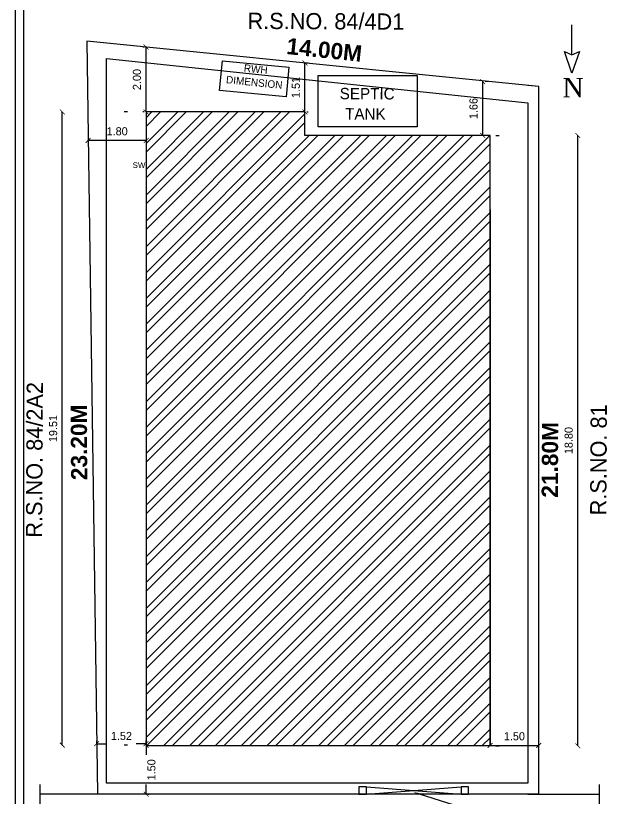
# Model space of a CAD drawing. Header units: metres. Extents: x 0 to 118, y 0 to 55.
# Drawn here: x 0 to 18.42, y 12.18 to 36.29 of the extents above; entities that cross this region are included whole.
import ezdxf
from ezdxf import colors
from ezdxf.entities.mleader import LeaderData, LeaderLine
from ezdxf.enums import TextEntityAlignment as Align
from ezdxf.math import Vec2, Vec3

# ---------------------------------------------------------------- set-up
doc = ezdxf.new("R2010")
doc.units = ezdxf.units.M
doc.header["$LTSCALE"] = 25
doc.header["$MEASUREMENT"] = 0
doc.linetypes.add('DOT2', pattern=[0.125, 0, -0.125])
doc.layers.add('NORTH_DIRECTION', color=7, linetype='Continuous')
doc.styles.add('ARIAL', font='arial.ttf')
doc.styles.add('Arial-Bold', font='arialbd.ttf', dxfattribs={"height": 10})
doc.styles.add('SITE-MAT', font='times.ttf', dxfattribs={"height": 15})
doc.styles.add('UATEXT', font='GOTHIC.TTF')
doc.styles.add('USA TEXT', font='GOTHIC.TTF')
doc.dimstyles.new('1-200-GD', dxfattribs={"dimtxt": 0.25, "dimasz": 0.15, "dimexe": 0.1, "dimexo": 0.06, "dimgap": 0.15, "dimtad": 1, "dimzin": 3, "dimdsep": 46, "dimtxsty": 'USA TEXT', "dimblk": 'ARCHTICK', "dimcen": 0, "dimclrd": 252, "dimclrt": 12, "dimadec": 0, "dimazin": 0, "dimtfac": 1, "dimtix": 1, "dimtmove": 2, "dimatfit": 3, "dimldrblk": 'OPEN90', "dimfxl": 0, "dimtolj": 1, "dimtzin": 0, "dimarcsym": 0})

# ---------------------------------------------------------------- blocks, each defined once
blk = doc.blocks.new('_ArchTick')
at = {"color": 0, "linetype": 'ByBlock', "const_width": 0.15}
blk.add_lwpolyline([(-0.5, -0.5), (0.5, 0.5)], dxfattribs=at)
blk = doc.blocks.new('*D161')
at = {"linetype": 'DOT2', "lineweight": -2}
for p, q in [((14.619, 13.865), (14.619, 13.905)), ((16.119, 13.865), (16.119, 13.905))]:
    blk.add_line(p, q, dxfattribs=at)
at = {"lineweight": -2}
blk.add_line((14.619, 13.805), (16.119, 13.805), dxfattribs=at)
at = {"layer": 'Defpoints', "color": 0}
for p in [(14.619, 13.805), (16.119, 13.805), (16.119, 13.805)]:
    blk.add_point(p, dxfattribs=at)
at = {"lineweight": -2, "xscale": 0.15, "yscale": 0.15, "zscale": 0.15, "rotation": 180}
blk.add_blockref('_ArchTick', (14.619, 13.805), dxfattribs=at)
at = {"lineweight": -2, "xscale": 0.15, "yscale": 0.15, "zscale": 0.15}
blk.add_blockref('_ArchTick', (16.119, 13.805), dxfattribs=at)
at = {"insert": (15.369, 14.087), "char_height": 0.25, "attachment_point": 5, "style": 'USA TEXT'}
blk.add_mtext('\\A1;1.50', dxfattribs=at)
blk = doc.blocks.new('_Open90')
at = {"color": 0, "linetype": 'ByBlock', "lineweight": -2}
for p, q in [((0, 0), (-1, 0)), ((-0.5, 0.5), (0, 0)), ((0, 0), (-0.5, -0.5))]:
    blk.add_line(p, q, dxfattribs=at)
blk = doc.blocks.new('*D162')
at = {"linetype": 'DOT2', "lineweight": -2}
for p, q in [((2.231, 32.512), (2.231, 32.343)), ((4.026, 32.538), (4.026, 32.343))]:
    blk.add_line(p, q, dxfattribs=at)
at = {"lineweight": -2}
blk.add_line((4.026, 32.443), (2.231, 32.443), dxfattribs=at)
at = {"layer": 'Defpoints', "color": 0}
for p in [(2.231, 32.572), (4.026, 32.598), (2.231, 32.443)]:
    blk.add_point(p, dxfattribs=at)
at = {"lineweight": -2, "xscale": 0.15, "yscale": 0.15, "zscale": 0.15, "rotation": 180}
blk.add_blockref('_ArchTick', (2.231, 32.443), dxfattribs=at)
at = {"lineweight": -2, "xscale": 0.15, "yscale": 0.15, "zscale": 0.15}
blk.add_blockref('_ArchTick', (4.026, 32.443), dxfattribs=at)
at = {"insert": (3.128, 32.724), "char_height": 0.25, "attachment_point": 5, "style": 'USA TEXT'}
blk.add_mtext('\\A1;1.80', dxfattribs=at)
blk = doc.blocks.new('*D163')
at = {"linetype": 'DOT2', "lineweight": -2}
for p, q in [((2.498, 13.844), (2.498, 13.959)), ((4.019, 13.865), (4.019, 13.959))]:
    blk.add_line(p, q, dxfattribs=at)
at = {"lineweight": -2}
for p, q in [((2.498, 13.859), (2.802, 13.859)), ((4.019, 13.859), (3.715, 13.859))]:
    blk.add_line(p, q, dxfattribs=at)
at = {"layer": 'Defpoints', "color": 0}
for p in [(2.498, 13.859), (2.498, 13.784), (4.019, 13.805)]:
    blk.add_point(p, dxfattribs=at)
at = {"lineweight": -2, "xscale": 0.15, "yscale": 0.15, "zscale": 0.15, "rotation": 180}
blk.add_blockref('_ArchTick', (2.498, 13.859), dxfattribs=at)
at = {"lineweight": -2, "xscale": 0.15, "yscale": 0.15, "zscale": 0.15}
blk.add_blockref('_ArchTick', (4.019, 13.859), dxfattribs=at)
at = {"insert": (3.259, 14.096), "char_height": 0.25, "attachment_point": 5, "style": 'USA TEXT'}
blk.add_mtext('\\A1;1.52', dxfattribs=at)
blk = doc.blocks.new('*D164')
at = {"lineweight": -2}
for p, q in [((4.019, 13.805), (4.019, 13.513)), ((4.019, 12.305), (4.019, 12.598))]:
    blk.add_line(p, q, dxfattribs=at)
at = {"linetype": 'DOT2', "lineweight": -2}
for p, q in [((4.079, 13.805), (4.119, 13.805)), ((4.079, 12.305), (4.119, 12.305))]:
    blk.add_line(p, q, dxfattribs=at)
at = {"layer": 'Defpoints', "color": 0}
for p in [(4.019, 13.805), (4.019, 12.305), (4.019, 12.305)]:
    blk.add_point(p, dxfattribs=at)
at = {"lineweight": -2, "xscale": 0.15, "yscale": 0.15, "zscale": 0.15}
for p, rotation in [((4.019, 13.805), 90), ((4.019, 12.305), 270)]:
    blk.add_blockref('_ArchTick', p, dxfattribs=dict(at, rotation=rotation))
at = {"insert": (4.184, 13.055), "char_height": 0.25, "attachment_point": 5, "rotation": 90, "style": 'USA TEXT'}
blk.add_mtext('\\A1;1.50', dxfattribs=at)
blk = doc.blocks.new('*D165')
at = {"linetype": 'DOT2', "lineweight": -2}
for p, q in [((14.566, 34.255), (14.292, 34.255)), ((14.559, 32.598), (14.292, 32.598))]:
    blk.add_line(p, q, dxfattribs=at)
at = {"lineweight": -2}
blk.add_line((14.392, 32.598), (14.392, 34.255), dxfattribs=at)
at = {"layer": 'Defpoints', "color": 0}
for p in [(14.392, 34.255), (14.626, 34.255), (14.619, 32.598)]:
    blk.add_point(p, dxfattribs=at)
at = {"lineweight": -2, "xscale": 0.15, "yscale": 0.15, "zscale": 0.15}
for p, rotation in [((14.392, 34.255), 90), ((14.392, 32.598), 270)]:
    blk.add_blockref('_ArchTick', p, dxfattribs=dict(at, rotation=rotation))
at = {"insert": (14.111, 33.426), "char_height": 0.25, "attachment_point": 5, "rotation": 90, "style": 'USA TEXT'}
blk.add_mtext('\\A1;1.66', dxfattribs=at)
blk = doc.blocks.new('*D166')
at = {"linetype": 'DOT2', "lineweight": -2}
for p, q in [((3.962, 35.319), (3.919, 35.319)), ((3.959, 33.321), (3.919, 33.321))]:
    blk.add_line(p, q, dxfattribs=at)
at = {"lineweight": -2}
blk.add_line((4.019, 33.321), (4.019, 35.319), dxfattribs=at)
at = {"layer": 'Defpoints', "color": 0}
for p in [(4.019, 35.319), (4.022, 35.319), (4.019, 33.321)]:
    blk.add_point(p, dxfattribs=at)
at = {"lineweight": -2, "xscale": 0.15, "yscale": 0.15, "zscale": 0.15}
for p, rotation in [((4.019, 35.319), 90), ((4.019, 33.321), 270)]:
    blk.add_blockref('_ArchTick', p, dxfattribs=dict(at, rotation=rotation))
at = {"insert": (3.738, 34.32), "char_height": 0.25, "attachment_point": 5, "rotation": 90, "style": 'USA TEXT'}
blk.add_mtext('\\A1;2.00', dxfattribs=at)
blk = doc.blocks.new('*D199')
at = {"lineweight": -2}
blk.add_line((8.912, 33.321), (8.912, 34.83), dxfattribs=at)
at = {"color": 0, "linetype": 'DOT2', "lineweight": -2}
for p, q in [((8.951, 34.83), (9.012, 34.83)), ((8.969, 33.321), (9.012, 33.321))]:
    blk.add_line(p, q, dxfattribs=at)
at = {"layer": 'Defpoints', "color": 0}
for p in [(8.891, 34.83), (8.912, 34.83), (8.909, 33.321)]:
    blk.add_point(p, dxfattribs=at)
at = {"lineweight": -2, "xscale": 0.15, "yscale": 0.15, "zscale": 0.15}
for p, rotation in [((8.912, 34.83), 90), ((8.912, 33.321), 270)]:
    blk.add_blockref('_ArchTick', p, dxfattribs=dict(at, rotation=rotation))
at = {"insert": (8.634, 34.076), "char_height": 0.25, "attachment_point": 5, "rotation": 90, "style": 'USA TEXT'}
blk.add_mtext('\\A1;1.51', dxfattribs=at)
blk = doc.blocks.new('*D225')
at = {"color": 0, "linetype": 'DOT2', "lineweight": -2}
for p, q in [((3.445, 33.321), (1.338, 33.321)), ((3.445, 13.815), (1.338, 13.815))]:
    blk.add_line(p, q, dxfattribs=at)
at = {"lineweight": -2}
blk.add_line((1.438, 13.815), (1.438, 33.321), dxfattribs=at)
at = {"layer": 'Defpoints', "color": 0}
for p in [(1.438, 33.321), (3.505, 33.321), (3.505, 13.815)]:
    blk.add_point(p, dxfattribs=at)
at = {"lineweight": -2, "xscale": 0.15, "yscale": 0.15, "zscale": 0.15}
for p, rotation in [((1.438, 33.321), 90), ((1.438, 13.815), 270)]:
    blk.add_blockref('_ArchTick', p, dxfattribs=dict(at, rotation=rotation))
at = {"insert": (1.156, 23.568), "char_height": 0.25, "attachment_point": 5, "rotation": 90, "style": 'USA TEXT'}
blk.add_mtext('\\A1;19.51', dxfattribs=at)
blk = doc.blocks.new('*D227')
at = {"color": 0, "linetype": 'DOT2', "lineweight": -2}
for p, q in [((14.798, 32.598), (17.424, 32.598)), ((14.798, 13.795), (17.424, 13.795))]:
    blk.add_line(p, q, dxfattribs=at)
at = {"lineweight": -2}
blk.add_line((17.324, 13.795), (17.324, 32.598), dxfattribs=at)
at = {"layer": 'Defpoints', "color": 0}
for p in [(14.738, 32.598), (17.324, 32.598), (14.738, 13.795)]:
    blk.add_point(p, dxfattribs=at)
at = {"lineweight": -2, "xscale": 0.15, "yscale": 0.15, "zscale": 0.15}
for p, rotation in [((17.324, 32.598), 90), ((17.324, 13.795), 270)]:
    blk.add_blockref('_ArchTick', p, dxfattribs=dict(at, rotation=rotation))
at = {"insert": (17.043, 23.197), "char_height": 0.25, "attachment_point": 5, "rotation": 90, "style": 'USA TEXT'}
blk.add_mtext('\\A1;18.80', dxfattribs=at)

msp = doc.modelspace()

# ---------------------------------------------------------------- hatches: boundary and pattern name
h = msp.add_hatch()
h.set_pattern_fill('ANSI32', color=8, scale=1.5)
h.set_pattern_definition([(45, (0, 138.90195), (-0.3977476, 0.3977476), []), (45, (0.26517, 138.90195), (-0.3977476, 0.3977476), [])])
h.paths.add_polyline_path([(14.61896, 32.59784), (8.90911, 32.59784), (8.90911, 33.32123), (4.01911, 33.32123), (4.01911, 13.80537), (14.61896, 13.80537)])

# ---------------------------------------------------------------- linework, layer by layer
for p, q in [((16.11896, 34.10537), (2.1889, 35.50302)), ((2.1889, 35.50302), (2.51896, 12.30537)), ((16.11896, 12.30537), (16.11896, 34.10537)), ((14.61896, 30.30784), (14.61896, 13.80537)), ((4.01911, 29.13784), (4.01911, 13.80537)), ((4.01911, 13.80537), (14.61896, 13.80537)), ((0.75987, 11.45435), (0.75987, 12.59786)), ((17.99256, 11.45435), (17.99256, 12.59786)), ((2.51896, 12.30537), (0.75987, 12.30537)), ((16.11896, 12.30537), (2.51896, 12.30537)), ((10.80774, 12.53537), (13.72792, 12.30537)), ((10.80774, 12.30537), (13.72792, 12.53537)), ((16.11896, 12.30537), (17.99256, 12.30537))]:
    msp.add_line(p, q)
for points in [[(0, 54.95626), (83.49573, 54.95626), (83.49573, 0), (0, 0)], [(0.25, 54.70626), (83.24573, 54.70626), (83.24573, 0.25), (0.25, 0.25)], [(6.37569, 34.89775), (8.42072, 34.69969), (8.33202, 33.7838), (6.28698, 33.98186)], [(4.01911, 33.32123), (4.01911, 13.80537), (14.61896, 13.80537), (14.61896, 32.59784), (8.90911, 32.59784), (8.90911, 33.32123), (4.01911, 33.32123)], [(10.80774, 12.30537), (10.80774, 12.53537), (10.57774, 12.53537), (10.57774, 12.30537)], [(13.95792, 12.30537), (13.95792, 12.53537), (13.72792, 12.53537), (13.72792, 12.30537)]]:
    msp.add_lwpolyline(points, close=True)
at = {"linetype": 'Continuous'}
for points in [[(15.78566, 33.60401), (15.78504, 12.63928), (2.79519, 12.63928), (2.79613, 34.96594)], [(9.32114, 34.44164), (12.37114, 34.44164), (12.37114, 32.85969), (9.32114, 32.85969)]]:
    msp.add_lwpolyline(points, close=True, dxfattribs=at)
msp.add_lwpolyline([(15.78504, 12.30537), (16.11896, 12.30537), (16.11896, 34.10537), (15.78568, 34.13881)], dxfattribs=at)
at = {"layer": 'NORTH_DIRECTION', "lineweight": -2, "ltscale": 20}
msp.add_lwpolyline([(17.14291, 35.08454), (17.3761, 35.17934), (17.14291, 34.51293), (16.90972, 35.17934), (17.14291, 35.08454), (17.14291, 36.00188)], dxfattribs=at)

# ---------------------------------------------------------------- texts
for s, height, rotation, style, p in [('R.S.NO. 84/4D1', 0.5, 359.698808, 'UATEXT', (9.56158, 36.11619)), ('14.00M', 0.5, 354.001158, 'Arial-Bold', (9.51291, 35.23537)), ('RWH', 0.23, 354.167, 'UATEXT', (7.39987, 34.64057)), ('DIMENSION', 0.23, 354.167, 'UATEXT', (7.3532, 34.23484)), ('SEPTIC', 0.35, 359.698808, 'UATEXT', (10.833, 33.8842)), ('TANK', 0.35, 359.698808, 'UATEXT', (10.7784, 33.26035)), ('R.S.NO. 84/2A2', 0.5, 89.698808, 'UATEXT', (0.57882, 22.60419)), ('23.20M', 0.5, 90.346908, 'Arial-Bold', (1.95201, 23.14276)), ('R.S.NO. 81', 0.5, 89.698808, 'UATEXT', (17.96152, 22.60419)), ('21.80M', 0.5, 89.698808, 'Arial-Bold', (16.46464, 22.60419))]:
    msp.add_text(s, height=height, rotation=rotation, dxfattribs=dict(style=style)).set_placement(p, align=Align.MIDDLE_CENTER)
at = {"color": 7, "lineweight": -2, "style": 'ARIAL'}
msp.add_text('SW', height=0.175, dxfattribs=at).set_placement((3.60443, 31.5944))
at = {"layer": 'NORTH_DIRECTION', "color": 7, "insert": (16.85165, 34.36906), "char_height": 0.6, "attachment_point": 1, "style": 'SITE-MAT'}
msp.add_mtext_dynamic_manual_height_columns('N', width=1.041865, gutter_width=75, heights=[0], dxfattribs=at)

# ---------------------------------------------------------------- dimensions: what is measured, and where the dimension line sits
for base, p1, p2, override, picture, middle in [((4.01911, 35.3191), (4.01911, 33.32123), (4.02203, 35.3191), {"dimclrd": 256, "dimclre": 256, "dimclrt": 256}, '*D166', (3.73782, 34.32016)), ((8.91237, 34.83027), (8.90911, 33.32123), (8.89066, 34.83027), {"dimclrd": 256, "dimclrt": 256}, '*D199', (8.63422, 34.07575)), ((14.39246, 34.25513), (14.61896, 32.59784), (14.62632, 34.25513), {"dimclrd": 256, "dimclre": 256, "dimclrt": 256}, '*D165', (14.11118, 33.42648)), ((1.43751, 33.32123), (3.5046, 13.81537), (3.5046, 33.32123), {"dimclrd": 256, "dimclrt": 256}, '*D225', (1.15622, 23.5683)), ((17.32421, 32.59784), (14.73774, 13.79537), (14.73774, 32.59784), {"dimclrd": 256, "dimclrt": 256}, '*D227', (17.04292, 23.1966))]:
    dim = msp.add_linear_dim(base=base, p1=p1, p2=p2, angle=90, dimstyle='1-200-GD', override=override)
    dim.commit()
    dim.dimension.update_dxf_attribs({"geometry": picture, "text_midpoint": middle})
for base, p1, p2, picture, middle in [((2.2306, 32.44302), (4.02625, 32.59784), (2.2306, 32.57229), '*D162', (3.12842, 32.72431)), ((16.11896, 13.80537), (14.61896, 13.80537), (16.11896, 13.80537), '*D161', (15.36896, 14.08666))]:
    dim = msp.add_linear_dim(base=base, p1=p1, p2=p2, dimstyle='1-200-GD', override={"dimclrd": 256, "dimclre": 256, "dimclrt": 256})
    dim.commit()
    dim.dimension.update_dxf_attribs({"geometry": picture, "text_midpoint": middle})
dim = msp.add_linear_dim(base=(2.49792, 13.85905), p1=(4.01911, 13.80537), p2=(2.49792, 13.78372), dimstyle='1-200-GD', override={"dimclrd": 256, "dimclre": 256, "dimclrt": 256})
dim.commit()
dim.dimension.update_dxf_attribs({"geometry": '*D163', "text_midpoint": (3.25852, 14.09637), "dimtype": 160})
dim = msp.add_linear_dim(base=(4.01911, 12.30537), p1=(4.01911, 13.80537), p2=(4.01911, 12.30537), angle=90, dimstyle='1-200-GD', override={"dimclrd": 256, "dimclre": 256, "dimclrt": 256})
dim.commit()
dim.dimension.update_dxf_attribs({"geometry": '*D164', "text_midpoint": (4.18398, 13.05537), "dimtype": 160})

# ---------------------------------------------------------------- leaders
ml = msp.add_multileader_mtext('Standard')
ml.set_content('', color=256)
ml.set_leader_properties()
ml.build(insert=Vec2(0, 0))
ml.multileader.update_dxf_attribs({"text_right_attachment_type": 6, "dogleg_length": 0.36, "arrow_head_size": 0.18})
ctx = ml.context
ctx.base_point, ctx.char_height, ctx.arrow_head_size, ctx.landing_gap_size, ctx.plane_origin = Vec3(13.86094, 11.97536), 0.18, 0.18, 0.09, Vec3(7.76412, 12.42257)
ctx.right_attachment = 6
notes = []
notes.append((ctx, [(1, (1, 1, 0), (13.50094, 11.97536), (1, 0), 0.36, [(0, [(12.26371, 12.36473)], 0, [])])]))
ctx.mtext.insert, ctx.mtext.flow_direction = Vec3(13.95094, 12.06536), 5
for ctx, leaders in notes:
    for number, flags, end, landing, length, lines in leaders:
        leader = LeaderData()
        leader.index, (leader.has_last_leader_line, leader.has_dogleg_vector, leader.attachment_direction) = number, flags
        leader.last_leader_point, leader.dogleg_vector, leader.dogleg_length = Vec3(end), Vec3(landing), length
        for number, points, colour, breaks in lines:
            line = LeaderLine()
            line.index, line.vertices, line.color, line.breaks = number, Vec3.list(points), colors.encode_raw_color(colour), breaks
            leader.lines.append(line)
        ctx.leaders.append(leader)

doc.saveas('drawing.dxf')
